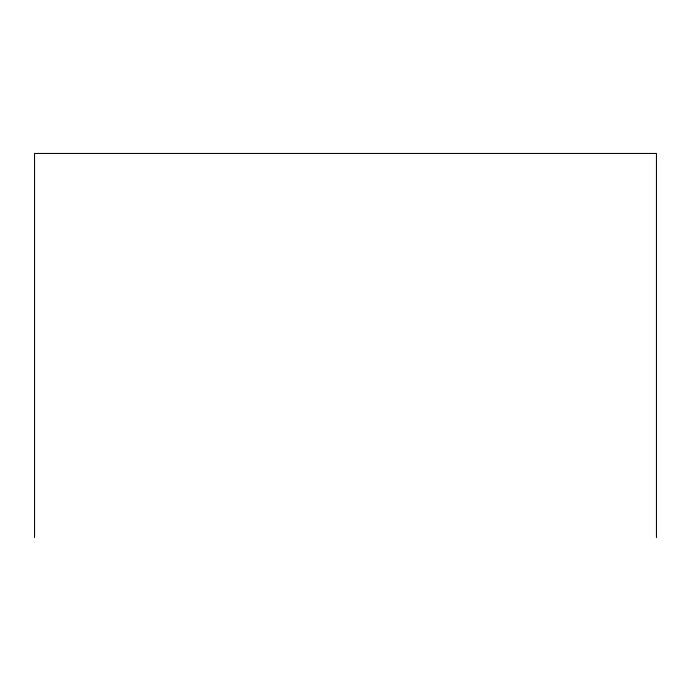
<?xml version="1.0" encoding="UTF-8"?>
<svg xmlns="http://www.w3.org/2000/svg" width="691" height="691" viewBox="0 0 691 691"><rect width="100%" height="100%" fill="white"/><g stroke="black" fill="none" stroke-linecap="round" stroke-linejoin="round"><path stroke-width="1.04" d="M656.45 537.546L656.45 153.454L34.55 153.454L34.55 537.546"/></g></svg>
